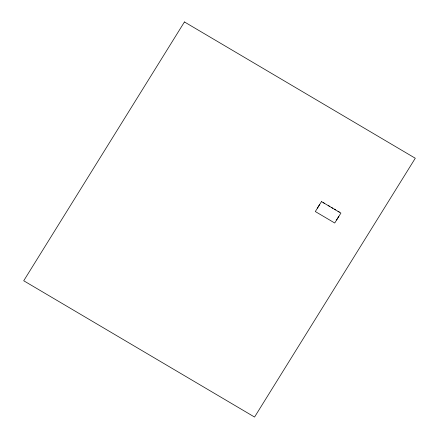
<?xml version="1.0" encoding="UTF-8"?>
<svg xmlns="http://www.w3.org/2000/svg" width="439" height="439" viewBox="0 0 439 439"><rect width="100%" height="100%" fill="white"/><g stroke="black" fill="none" stroke-linecap="round" stroke-linejoin="round"><path stroke-width="0.66" d="M319.63 204.514L317.37 208.179M338.837 216.372L336.57 219.994M329.799 206.423L328.196 205.534M324.454 203.317L323.115 202.527M339.352 212.114L338.014 211.324M331.478 207.46L332.828 208.256M334.298 209.123L335.654 209.924M184.446 21.95L23.717 280.757L254.554 417.05L415.283 158.243L184.446 21.95M321.485 201.605L315.312 211.543L334.732 223.012L340.905 213.069L321.485 201.605"/></g></svg>
